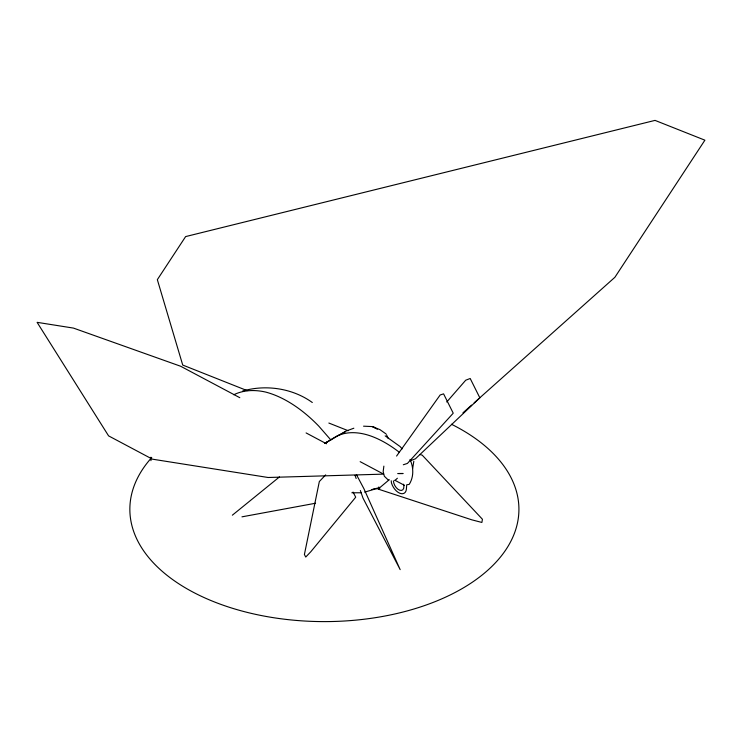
<?xml version="1.0" encoding="UTF-8"?>
<svg xmlns="http://www.w3.org/2000/svg" width="742" height="742" viewBox="0 0 742 742"><rect width="100%" height="100%" fill="white"/><g stroke="black" fill="none" stroke-linecap="round" stroke-linejoin="round"><path stroke-width="1.11" d="M378.847 486.956L378.466 489.182L471.717 519.799L481.892 522.451L482.439 519.261L422.198 455.134L420 454.558M383.864 466.124L383.169 471.597L384.337 476.225L388.678 480.417M412.654 468.564L413.823 461.246M396.571 456.07L440.164 394.976L443.586 393.863L453.232 413.192L407.423 463.425L403.305 464.761M446.74 401.997L465.726 380.21L470.196 378.494L479.842 397.823L415.409 458.816L410.363 460.745M325.682 474.88L319.338 481.53L304.405 554.497L305.741 557.047L310.852 551.686L355.715 497.196L353.044 492.076M395.041 480.417L397.369 478.238M462.952 412.83L471.578 405.132M474.175 402.823L614.886 277.295L704.9 140.182L655.028 120.39L185.621 236.587L157.341 279.66L182.727 365.055L247.197 390.635M232.357 515.189L279.484 476.911M325.395 443.095L345.698 431.204L353.851 428.208M389.3 479.666L380.052 487.457L371.733 489.572M324.848 443.354L336.636 436.166A99.706 57.57 60 0 1 373.449 437.01A110.994 64.081 60 0 1 399.428 452.379M325.163 443.15L327.63 441.638M338.964 435.276L345.253 431.909M364.637 492.132L374.358 489.256M242.634 391.034C265.868 384.3 292.617 388.261 312.308 402.507M315.545 503.243L241.966 516.84M374.061 488.987L379.839 488.626M397.693 473.572L403.101 473.517L398.612 473.498M351.838 492.79L361.419 492.771M363.552 426.177L372.484 426.594L380.025 429.683L386.072 433.959M404.473 485.324L394.827 480.241M328.854 423.042L348.202 430.712M375.322 427.856L372.484 426.594L377.335 429.219M239.805 397.693L180.649 366.251L73.458 328.094L37.1 322.334L108.592 435.879L152.407 459.168L268.122 477.496L383.605 474.129L360.148 461.663M306.094 432.929L326.489 443.772M385.172 435.879L400.031 446.508L402.136 448.901M330.821 439.923L318.735 426.084A118.896 68.644 60 0 0 265.794 392.101A116.021 66.984 60 0 0 233.776 394.753M356.42 474.592L363.942 488.765L400.17 569.633L363.005 498.114L360.343 490.499M386.526 434.877L388.326 438.578M355.01 475.279L356.151 478.534M410.011 459.428C413.637 467.367 413.99 476.8 409.222 484.368L406.718 484.804L406.384 489.368A11.009 6.363 60 0 1 399.641 493.18A11.009 6.363 60 0 1 391.451 482.921L391.229 480.76M150.96 457.202L150.96 460.643M451.461 424.257A194.534 112.311 0 0 1 481.094 575.838A194.534 112.311 0 0 1 221.645 604.665A194.534 112.311 0 0 1 151.73 457.554M403.509 484.201A7.392 4.266 60 0 1 399.771 490.23A7.392 4.266 60 0 1 393.445 480.89"/></g></svg>
